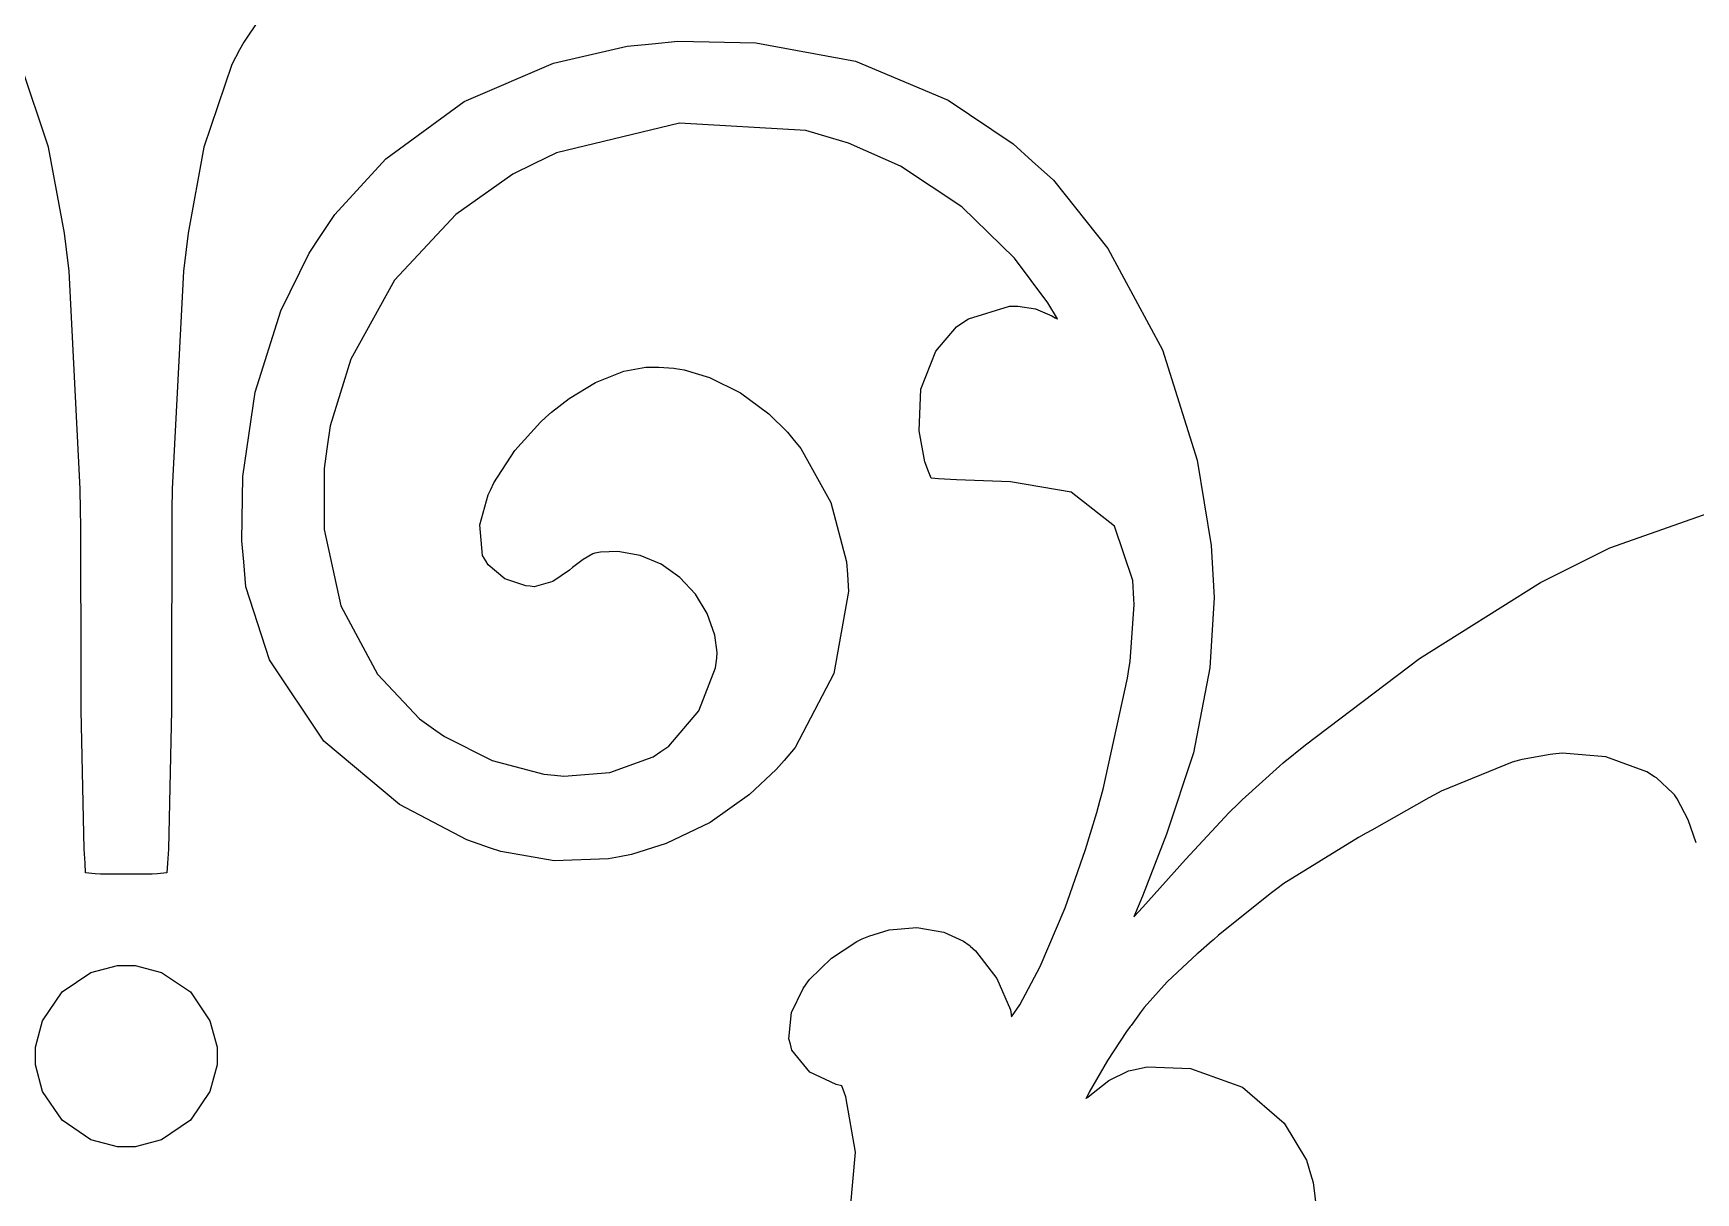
# Model space of a CAD drawing. Extents: x 0 to 1426, y 0 to 829.
# Drawn here: x 777.9 to 832.8, y 115.2 to 153.6 of the extents above; entities that cross this region are included whole.
import ezdxf

# ---------------------------------------------------------------- set-up
doc = ezdxf.new("R2010")
doc.units = 0
doc.layers.get('0').update_dxf_attribs({"linetype": 'CONTINUOUS'})

msp = doc.modelspace()

# ---------------------------------------------------------------- linework, layer by layer
at = {"color": 0}
for p, q in [((786.486, 155.765), (784.832, 153.278)), ((786.486, 155.765), (784.832, 153.278)), ((784.691, 153.02), (784.433, 152.543)), ((784.691, 153.02), (784.433, 152.543)), ((784.832, 153.278), (784.691, 153.02)), ((784.832, 153.278), (784.691, 153.02)), ((795.069, 152.583), (797.504, 153.143)), ((795.069, 152.583), (797.504, 153.143)), ((797.504, 153.143), (798.329, 153.223)), ((797.504, 153.143), (798.329, 153.223)), ((798.329, 153.223), (799.179, 153.307)), ((798.329, 153.223), (799.179, 153.307)), ((799.179, 153.307), (801.758, 153.257)), ((799.179, 153.307), (801.758, 153.257)), ((801.758, 153.257), (805.042, 152.649)), ((801.758, 153.257), (805.042, 152.649)), ((778.372, 149.809), (777.455, 152.543)), ((778.372, 149.809), (777.455, 152.543)), ((784.433, 152.543), (783.512, 149.809)), ((784.433, 152.543), (783.512, 149.809)), ((792.11, 151.321), (795.069, 152.583)), ((792.11, 151.321), (795.069, 152.583)), ((805.042, 152.649), (808.112, 151.36)), ((805.042, 152.649), (808.112, 151.36)), ((789.52, 149.426), (792.11, 151.321)), ((789.52, 149.426), (792.11, 151.321)), ((808.112, 151.36), (810.26, 149.922)), ((808.112, 151.36), (810.26, 149.922)), ((799.232, 150.599), (795.165, 149.623)), ((799.232, 150.599), (795.165, 149.623)), ((803.409, 150.352), (799.232, 150.599)), ((803.409, 150.352), (799.232, 150.599)), ((804.217, 150.113), (803.409, 150.352)), ((804.217, 150.113), (803.409, 150.352)), ((804.813, 149.938), (804.217, 150.113)), ((804.813, 149.938), (804.217, 150.113)), ((778.902, 146.958), (778.372, 149.809)), ((778.902, 146.958), (778.372, 149.809)), ((783.512, 149.809), (782.987, 146.958)), ((783.512, 149.809), (782.987, 146.958)), ((795.165, 149.623), (794.41, 149.25)), ((795.165, 149.623), (794.41, 149.25)), ((806.531, 149.174), (804.813, 149.938)), ((806.531, 149.174), (804.813, 149.938)), ((810.26, 149.922), (810.892, 149.348)), ((810.26, 149.922), (810.892, 149.348)), ((787.834, 147.575), (789.52, 149.426)), ((787.834, 147.575), (789.52, 149.426)), ((794.41, 149.25), (793.725, 148.913)), ((794.41, 149.25), (793.725, 148.913)), ((808.563, 147.837), (806.531, 149.174)), ((808.563, 147.837), (806.531, 149.174)), ((810.892, 149.348), (811.59, 148.71)), ((810.892, 149.348), (811.59, 148.71)), ((793.725, 148.913), (791.838, 147.58)), ((793.725, 148.913), (791.838, 147.58)), ((811.59, 148.71), (813.389, 146.461)), ((811.59, 148.71), (813.389, 146.461)), ((810.299, 146.141), (808.563, 147.837)), ((810.299, 146.141), (808.563, 147.837)), ((787.379, 146.886), (787.834, 147.575)), ((787.379, 146.886), (787.834, 147.575)), ((791.838, 147.58), (789.806, 145.407)), ((791.838, 147.58), (789.806, 145.407)), ((778.965, 146.424), (778.902, 146.958)), ((778.965, 146.424), (778.902, 146.958)), ((782.987, 146.958), (782.92, 146.424)), ((782.987, 146.958), (782.92, 146.424)), ((786.991, 146.301), (787.379, 146.886)), ((786.991, 146.301), (787.379, 146.886)), ((779.053, 145.712), (778.965, 146.424)), ((779.053, 145.712), (778.965, 146.424)), ((782.92, 146.424), (782.832, 145.712)), ((782.92, 146.424), (782.832, 145.712)), ((786.056, 144.395), (786.991, 146.301)), ((786.056, 144.395), (786.991, 146.301)), ((813.389, 146.461), (815.195, 143.109)), ((813.389, 146.461), (815.195, 143.109)), ((779.424, 138.509), (779.053, 145.712)), ((779.424, 138.509), (779.053, 145.712)), ((782.832, 145.712), (782.465, 138.509)), ((782.832, 145.712), (782.465, 138.509)), ((811.41, 144.657), (810.299, 146.141)), ((811.41, 144.657), (810.299, 146.141)), ((789.806, 145.407), (788.367, 142.801)), ((789.806, 145.407), (788.367, 142.801)), ((808.785, 144.133), (810.137, 144.546)), ((808.785, 144.133), (810.137, 144.546)), ((810.137, 144.546), (810.281, 144.549)), ((810.137, 144.546), (810.281, 144.549)), ((810.281, 144.549), (810.408, 144.552)), ((810.281, 144.549), (810.408, 144.552)), ((810.408, 144.552), (810.994, 144.457)), ((810.408, 144.552), (810.994, 144.457)), ((811.72, 144.126), (811.41, 144.657)), ((811.72, 144.126), (811.41, 144.657)), ((785.199, 141.709), (786.056, 144.395)), ((785.199, 141.709), (786.056, 144.395)), ((808.383, 143.866), (808.665, 144.052)), ((808.383, 143.866), (808.665, 144.052)), ((808.665, 144.052), (808.785, 144.133)), ((808.665, 144.052), (808.785, 144.133)), ((810.994, 144.457), (811.541, 144.231)), ((810.994, 144.457), (811.541, 144.231)), ((811.541, 144.231), (811.65, 144.168)), ((811.541, 144.231), (811.65, 144.168)), ((811.65, 144.168), (811.653, 144.165)), ((811.65, 144.168), (811.653, 144.165)), ((811.653, 144.165), (811.713, 144.131)), ((811.653, 144.165), (811.713, 144.131)), ((811.713, 144.131), (811.72, 144.126)), ((811.713, 144.131), (811.72, 144.126)), ((807.702, 143.062), (808.383, 143.866)), ((807.702, 143.062), (808.383, 143.866)), ((807.212, 141.801), (807.702, 143.062)), ((807.212, 141.801), (807.702, 143.062)), ((815.195, 143.109), (816.342, 139.462)), ((815.195, 143.109), (816.342, 139.462)), ((788.367, 142.801), (787.682, 140.59)), ((788.367, 142.801), (787.682, 140.59)), ((796.449, 142.03), (797.387, 142.398)), ((796.449, 142.03), (797.387, 142.398)), ((797.387, 142.398), (798.121, 142.537)), ((797.387, 142.398), (798.121, 142.537)), ((798.121, 142.537), (798.364, 142.537)), ((798.121, 142.537), (798.364, 142.537)), ((798.364, 142.537), (798.548, 142.537)), ((798.364, 142.537), (798.548, 142.537)), ((798.548, 142.537), (799.038, 142.495)), ((798.548, 142.537), (799.038, 142.495)), ((799.038, 142.495), (799.102, 142.485)), ((799.038, 142.495), (799.102, 142.485)), ((799.102, 142.485), (799.384, 142.444)), ((799.102, 142.485), (799.384, 142.444)), ((799.384, 142.444), (800.216, 142.193)), ((799.384, 142.444), (800.216, 142.193)), ((795.581, 141.502), (796.449, 142.03)), ((795.581, 141.502), (796.449, 142.03)), ((800.216, 142.193), (801.25, 141.68)), ((800.216, 142.193), (801.25, 141.68)), ((807.148, 140.426), (807.212, 141.801)), ((807.148, 140.426), (807.212, 141.801)), ((784.797, 138.913), (785.199, 141.709)), ((784.797, 138.913), (785.199, 141.709)), ((794.995, 141.048), (795.581, 141.502)), ((794.995, 141.048), (795.581, 141.502)), ((801.25, 141.68), (802.178, 140.99)), ((801.25, 141.68), (802.178, 140.99)), ((793.785, 139.772), (794.632, 140.718)), ((793.785, 139.772), (794.632, 140.718)), ((794.632, 140.718), (794.812, 140.883)), ((794.632, 140.718), (794.812, 140.883)), ((794.812, 140.883), (794.995, 141.048)), ((794.812, 140.883), (794.995, 141.048)), ((802.178, 140.99), (802.795, 140.382)), ((802.178, 140.99), (802.795, 140.382)), ((787.682, 140.59), (787.576, 139.837)), ((787.682, 140.59), (787.576, 139.837)), ((802.795, 140.382), (802.979, 140.16)), ((802.795, 140.382), (802.979, 140.16)), ((802.979, 140.16), (803.24, 139.847)), ((802.979, 140.16), (803.24, 139.847)), ((807.339, 139.404), (807.148, 140.426)), ((807.339, 139.404), (807.148, 140.426)), ((787.576, 139.837), (787.481, 139.179)), ((787.576, 139.837), (787.481, 139.179)), ((793.094, 138.709), (793.785, 139.772)), ((793.094, 138.709), (793.785, 139.772)), ((803.24, 139.847), (804.231, 138.063)), ((803.24, 139.847), (804.231, 138.063)), ((787.481, 139.179), (787.488, 137.165)), ((787.481, 139.179), (787.488, 137.165)), ((807.463, 139.085), (807.339, 139.404)), ((807.463, 139.085), (807.339, 139.404)), ((807.547, 138.859), (807.463, 139.085)), ((807.547, 138.859), (807.463, 139.085)), ((816.342, 139.462), (816.804, 136.631)), ((816.342, 139.462), (816.804, 136.631)), ((779.431, 137.793), (779.424, 138.509)), ((779.431, 137.793), (779.424, 138.509)), ((782.465, 138.509), (782.454, 137.793)), ((782.465, 138.509), (782.454, 137.793)), ((784.768, 136.792), (784.797, 138.913)), ((784.768, 136.792), (784.797, 138.913)), ((792.907, 138.311), (792.988, 138.486)), ((792.907, 138.311), (792.988, 138.486)), ((792.988, 138.486), (793.094, 138.709)), ((792.988, 138.486), (793.094, 138.709)), ((807.791, 138.844), (807.547, 138.859)), ((807.791, 138.844), (807.547, 138.859)), ((808.383, 138.81), (807.791, 138.844)), ((808.383, 138.81), (807.791, 138.844)), ((810.168, 138.746), (808.383, 138.81)), ((810.168, 138.746), (808.383, 138.81)), ((812.179, 138.396), (810.168, 138.746)), ((812.179, 138.396), (810.168, 138.746)), ((792.628, 137.316), (792.907, 138.311)), ((792.628, 137.316), (792.907, 138.311)), ((804.231, 138.063), (804.753, 136.091)), ((804.231, 138.063), (804.753, 136.091)), ((813.608, 137.276), (812.179, 138.396)), ((813.608, 137.276), (812.179, 138.396)), ((829.984, 136.555), (834.556, 138.176)), ((829.984, 136.555), (834.556, 138.176)), ((779.438, 137.282), (779.431, 137.793)), ((779.438, 137.282), (779.431, 137.793)), ((782.454, 137.793), (782.447, 137.282)), ((782.454, 137.793), (782.447, 137.282)), ((779.448, 132.164), (779.438, 137.282)), ((779.448, 132.164), (779.438, 137.282)), ((782.447, 137.282), (782.436, 132.164)), ((782.447, 137.282), (782.436, 132.164)), ((787.488, 137.165), (788.035, 134.638)), ((787.488, 137.165), (788.035, 134.638)), ((792.723, 136.31), (792.628, 137.316)), ((792.723, 136.31), (792.628, 137.316)), ((814.218, 135.475), (813.608, 137.276)), ((814.218, 135.475), (813.608, 137.276)), ((784.828, 136.091), (784.768, 136.792)), ((784.828, 136.091), (784.768, 136.792)), ((792.829, 136.13), (792.723, 136.31)), ((792.829, 136.13), (792.723, 136.31)), ((796.368, 136.365), (796.043, 136.179)), ((796.368, 136.365), (796.043, 136.179)), ((796.428, 136.378), (796.368, 136.365)), ((796.428, 136.378), (796.368, 136.365)), ((796.615, 136.416), (796.428, 136.378)), ((796.615, 136.416), (796.428, 136.378)), ((797.193, 136.435), (796.615, 136.416)), ((797.193, 136.435), (796.615, 136.416)), ((797.934, 136.306), (797.193, 136.435)), ((797.934, 136.306), (797.193, 136.435)), ((798.622, 136.014), (797.934, 136.306)), ((798.622, 136.014), (797.934, 136.306)), ((816.804, 136.631), (816.857, 135.682)), ((816.804, 136.631), (816.857, 135.682)), ((828.548, 135.84), (829.984, 136.555)), ((828.548, 135.84), (829.984, 136.555)), ((784.899, 135.272), (784.828, 136.091)), ((784.899, 135.272), (784.828, 136.091)), ((792.907, 135.996), (792.829, 136.13)), ((792.907, 135.996), (792.829, 136.13)), ((793.454, 135.535), (792.907, 135.996)), ((793.454, 135.535), (792.907, 135.996)), ((795.595, 135.824), (795.048, 135.449)), ((795.595, 135.824), (795.048, 135.449)), ((795.697, 135.905), (795.595, 135.824)), ((795.697, 135.905), (795.595, 135.824)), ((795.74, 135.942), (795.697, 135.905)), ((795.74, 135.942), (795.697, 135.905)), ((796.043, 136.179), (795.74, 135.942)), ((796.043, 136.179), (795.74, 135.942)), ((799.239, 135.581), (798.622, 136.014)), ((799.239, 135.581), (798.622, 136.014)), ((804.753, 136.091), (804.778, 135.683)), ((804.753, 136.091), (804.778, 135.683)), ((827.694, 135.417), (828.548, 135.84)), ((827.694, 135.417), (828.548, 135.84)), ((785.678, 132.861), (784.899, 135.272)), ((785.678, 132.861), (784.899, 135.272)), ((794.145, 135.307), (793.454, 135.535)), ((794.145, 135.307), (793.454, 135.535)), ((794.293, 135.289), (794.145, 135.307)), ((794.293, 135.289), (794.145, 135.307)), ((794.431, 135.271), (794.293, 135.289)), ((794.431, 135.271), (794.293, 135.289)), ((795.048, 135.449), (794.431, 135.271)), ((795.048, 135.449), (794.431, 135.271)), ((799.754, 135.031), (799.239, 135.581)), ((799.754, 135.031), (799.239, 135.581)), ((804.778, 135.683), (804.813, 135.118)), ((804.778, 135.683), (804.813, 135.118)), ((814.25, 134.864), (814.218, 135.475)), ((814.25, 134.864), (814.218, 135.475)), ((816.857, 135.682), (816.903, 134.914)), ((816.857, 135.682), (816.903, 134.914)), ((823.694, 132.903), (827.694, 135.417)), ((823.694, 132.903), (827.694, 135.417)), ((788.035, 134.638), (789.249, 132.384)), ((788.035, 134.638), (789.249, 132.384)), ((800.149, 134.388), (799.754, 135.031)), ((800.149, 134.388), (799.754, 135.031)), ((804.813, 135.118), (804.33, 132.405)), ((804.813, 135.118), (804.33, 132.405)), ((814.126, 132.796), (814.26, 134.687)), ((814.126, 132.796), (814.26, 134.687)), ((814.26, 134.687), (814.25, 134.864)), ((814.26, 134.687), (814.25, 134.864)), ((816.903, 134.914), (816.765, 132.592)), ((816.903, 134.914), (816.765, 132.592)), ((800.393, 133.672), (800.149, 134.388)), ((800.393, 133.672), (800.149, 134.388)), ((800.47, 133.099), (800.393, 133.672)), ((800.47, 133.099), (800.393, 133.672)), ((800.467, 132.909), (800.47, 133.099)), ((800.467, 132.909), (800.47, 133.099)), ((787.471, 130.168), (785.678, 132.861)), ((787.471, 130.168), (785.678, 132.861)), ((799.864, 131.167), (800.417, 132.595)), ((799.864, 131.167), (800.417, 132.595)), ((800.417, 132.595), (800.467, 132.909)), ((800.417, 132.595), (800.467, 132.909)), ((814.042, 132.249), (814.098, 132.618)), ((814.042, 132.249), (814.098, 132.618)), ((814.098, 132.618), (814.126, 132.796)), ((814.098, 132.618), (814.126, 132.796)), ((816.765, 132.592), (816.215, 129.784)), ((816.765, 132.592), (816.215, 129.784)), ((819.926, 130.044), (823.694, 132.903)), ((819.926, 130.044), (823.694, 132.903)), ((779.452, 131.651), (779.448, 132.164)), ((779.452, 131.651), (779.448, 132.164)), ((782.436, 132.164), (782.436, 131.651)), ((782.436, 132.164), (782.436, 131.651)), ((789.249, 132.384), (790.631, 130.905)), ((789.249, 132.384), (790.631, 130.905)), ((804.33, 132.405), (803.053, 129.962)), ((804.33, 132.405), (803.053, 129.962)), ((813.234, 128.585), (814.042, 132.249)), ((813.234, 128.585), (814.042, 132.249)), ((779.455, 131.192), (779.452, 131.651)), ((779.455, 131.192), (779.452, 131.651)), ((782.436, 131.651), (782.433, 131.192)), ((782.436, 131.651), (782.433, 131.192)), ((779.554, 126.594), (779.455, 131.192)), ((779.554, 126.594), (779.455, 131.192)), ((782.433, 131.192), (782.334, 126.594)), ((782.433, 131.192), (782.334, 126.594)), ((790.631, 130.905), (791.175, 130.524)), ((790.631, 130.905), (791.175, 130.524)), ((798.879, 130.006), (799.864, 131.167)), ((798.879, 130.006), (799.864, 131.167)), ((791.175, 130.524), (791.46, 130.321)), ((791.175, 130.524), (791.46, 130.321)), ((791.46, 130.321), (793.037, 129.526)), ((791.46, 130.321), (793.037, 129.526)), ((789.979, 128.072), (787.471, 130.168)), ((789.979, 128.072), (787.471, 130.168)), ((798.354, 129.653), (798.611, 129.825)), ((798.354, 129.653), (798.611, 129.825)), ((798.611, 129.825), (798.879, 130.006)), ((798.611, 129.825), (798.879, 130.006)), ((803.053, 129.962), (802.686, 129.53)), ((803.053, 129.962), (802.686, 129.53)), ((816.215, 129.784), (815.333, 127.095)), ((816.215, 129.784), (815.333, 127.095)), ((819.189, 129.446), (819.926, 130.044)), ((819.189, 129.446), (819.926, 130.044)), ((828.012, 129.73), (827.088, 129.562)), ((828.012, 129.73), (827.088, 129.562)), ((828.103, 129.74), (828.012, 129.73)), ((828.103, 129.74), (828.012, 129.73)), ((828.403, 129.77), (828.103, 129.74)), ((828.403, 129.77), (828.103, 129.74)), ((829.846, 129.654), (828.403, 129.77)), ((829.846, 129.654), (828.403, 129.77)), ((793.037, 129.526), (794.745, 129.071)), ((793.037, 129.526), (794.745, 129.071)), ((796.925, 129.132), (798.354, 129.653)), ((796.925, 129.132), (798.354, 129.653)), ((802.428, 129.226), (801.546, 128.4)), ((802.428, 129.226), (801.546, 128.4)), ((802.686, 129.53), (802.428, 129.226)), ((802.686, 129.53), (802.428, 129.226)), ((817.827, 128.227), (819.058, 129.341)), ((817.827, 128.227), (819.058, 129.341)), ((819.058, 129.341), (819.189, 129.446)), ((819.058, 129.341), (819.189, 129.446)), ((826.752, 129.476), (824.406, 128.514)), ((826.752, 129.476), (824.406, 128.514)), ((826.999, 129.538), (826.752, 129.476)), ((826.999, 129.538), (826.752, 129.476)), ((827.088, 129.562), (826.999, 129.538)), ((827.088, 129.562), (826.999, 129.538)), ((831.201, 129.154), (829.846, 129.654)), ((831.201, 129.154), (829.846, 129.654)), ((831.458, 128.991), (831.201, 129.154)), ((831.458, 128.991), (831.201, 129.154)), ((794.745, 129.071), (795.098, 129.038)), ((794.745, 129.071), (795.098, 129.038)), ((795.098, 129.038), (795.401, 129.01)), ((795.098, 129.038), (795.401, 129.01)), ((795.401, 129.01), (796.925, 129.132)), ((795.401, 129.01), (796.925, 129.132)), ((831.522, 128.951), (831.458, 128.991)), ((831.522, 128.951), (831.458, 128.991)), ((832.069, 128.451), (831.522, 128.951)), ((832.069, 128.451), (831.522, 128.951)), ((792.198, 126.902), (789.979, 128.072)), ((792.198, 126.902), (789.979, 128.072)), ((801.546, 128.4), (800.238, 127.474)), ((801.546, 128.4), (800.238, 127.474)), ((813.022, 127.813), (813.139, 128.224)), ((813.022, 127.813), (813.139, 128.224)), ((813.139, 128.224), (813.234, 128.585)), ((813.139, 128.224), (813.234, 128.585)), ((817.404, 127.812), (817.707, 128.109)), ((817.404, 127.812), (817.707, 128.109)), ((817.707, 128.109), (817.827, 128.227)), ((817.707, 128.109), (817.827, 128.227)), ((823.994, 128.295), (822.117, 127.228)), ((823.994, 128.295), (822.117, 127.228)), ((824.184, 128.396), (823.994, 128.295)), ((824.184, 128.396), (823.994, 128.295)), ((824.406, 128.514), (824.184, 128.396)), ((824.406, 128.514), (824.184, 128.396)), ((832.115, 128.39), (832.069, 128.451)), ((832.115, 128.39), (832.069, 128.451)), ((832.21, 128.266), (832.115, 128.39)), ((832.21, 128.266), (832.115, 128.39)), ((832.573, 127.564), (832.21, 128.266)), ((832.573, 127.564), (832.21, 128.266)), ((812.648, 126.587), (813.022, 127.813)), ((812.648, 126.587), (813.022, 127.813)), ((815.961, 126.255), (817.404, 127.812)), ((815.961, 126.255), (817.404, 127.812)), ((832.834, 126.81), (832.573, 127.564)), ((832.834, 126.81), (832.573, 127.564)), ((800.238, 127.474), (798.791, 126.78)), ((800.238, 127.474), (798.791, 126.78)), ((815.333, 127.095), (814.529, 125.045)), ((815.333, 127.095), (814.529, 125.045)), ((821.672, 126.983), (819.21, 125.462)), ((821.672, 126.983), (819.21, 125.462)), ((821.93, 127.123), (821.672, 126.983)), ((821.93, 127.123), (821.672, 126.983)), ((822.117, 127.228), (821.93, 127.123)), ((822.117, 127.228), (821.93, 127.123)), ((779.579, 126.135), (779.554, 126.594)), ((779.579, 126.135), (779.554, 126.594)), ((782.334, 126.594), (782.306, 126.135)), ((782.334, 126.594), (782.306, 126.135)), ((792.977, 126.632), (792.198, 126.902)), ((792.977, 126.632), (792.198, 126.902)), ((793.323, 126.515), (792.977, 126.632)), ((793.323, 126.515), (792.977, 126.632)), ((795.091, 126.209), (793.323, 126.515)), ((795.091, 126.209), (793.323, 126.515)), ((797.638, 126.417), (797.246, 126.343)), ((797.638, 126.417), (797.246, 126.343)), ((798.791, 126.78), (797.638, 126.417)), ((798.791, 126.78), (797.638, 126.417)), ((811.978, 124.656), (812.648, 126.587)), ((811.978, 124.656), (812.648, 126.587)), ((779.597, 125.816), (779.579, 126.135)), ((779.597, 125.816), (779.579, 126.135)), ((782.306, 126.135), (782.288, 125.816)), ((782.306, 126.135), (782.288, 125.816)), ((796.886, 126.275), (795.091, 126.209)), ((796.886, 126.275), (795.091, 126.209)), ((797.246, 126.343), (796.886, 126.275)), ((797.246, 126.343), (796.886, 126.275)), ((814.543, 124.674), (815.961, 126.255)), ((814.543, 124.674), (815.961, 126.255)), ((779.914, 125.783), (779.597, 125.816)), ((779.914, 125.783), (779.597, 125.816)), ((780.087, 125.765), (779.914, 125.783)), ((780.087, 125.765), (779.914, 125.783)), ((781.798, 125.765), (780.087, 125.765)), ((781.798, 125.765), (780.087, 125.765)), ((781.971, 125.783), (781.798, 125.765)), ((781.971, 125.783), (781.798, 125.765)), ((782.288, 125.816), (781.971, 125.783)), ((782.288, 125.816), (781.971, 125.783)), ((819.21, 125.462), (818.977, 125.288)), ((819.21, 125.462), (818.977, 125.288)), ((814.529, 125.045), (814.253, 124.364)), ((814.529, 125.045), (814.253, 124.364)), ((818.794, 125.156), (817.051, 123.748)), ((818.794, 125.156), (817.051, 123.748)), ((818.977, 125.288), (818.794, 125.156)), ((818.977, 125.288), (818.794, 125.156)), ((811.153, 122.718), (811.978, 124.656)), ((811.153, 122.718), (811.978, 124.656)), ((814.253, 124.364), (814.543, 124.674)), ((814.253, 124.364), (814.543, 124.674)), ((805.272, 123.627), (805.483, 123.724)), ((805.272, 123.627), (805.483, 123.724)), ((805.483, 123.724), (806.161, 123.928)), ((805.483, 123.724), (806.161, 123.928)), ((806.161, 123.928), (807.071, 124.012)), ((806.161, 123.928), (807.071, 124.012)), ((807.071, 124.012), (807.963, 123.853)), ((807.071, 124.012), (807.963, 123.853)), ((807.963, 123.853), (808.612, 123.558)), ((807.963, 123.853), (808.612, 123.558)), ((817.051, 123.748), (816.882, 123.603)), ((817.051, 123.748), (816.882, 123.603)), ((804.249, 122.995), (805.092, 123.545)), ((804.249, 122.995), (805.092, 123.545)), ((805.092, 123.545), (805.272, 123.627)), ((805.092, 123.545), (805.272, 123.627)), ((808.612, 123.558), (808.803, 123.421)), ((808.612, 123.558), (808.803, 123.421)), ((808.803, 123.421), (808.824, 123.407)), ((808.803, 123.421), (808.824, 123.407)), ((808.824, 123.407), (808.842, 123.391)), ((808.824, 123.407), (808.842, 123.391)), ((808.842, 123.391), (809.011, 123.234)), ((808.842, 123.391), (809.011, 123.234)), ((809.011, 123.234), (809.72, 122.324)), ((809.011, 123.234), (809.72, 122.324)), ((816.342, 123.135), (816.183, 122.994)), ((816.342, 123.135), (816.183, 122.994)), ((816.384, 123.174), (816.342, 123.135)), ((816.384, 123.174), (816.342, 123.135)), ((816.836, 123.566), (816.384, 123.174)), ((816.836, 123.566), (816.384, 123.174)), ((816.882, 123.603), (816.836, 123.566)), ((816.882, 123.603), (816.836, 123.566)), ((779.776, 122.519), (780.651, 122.753)), ((779.776, 122.519), (780.651, 122.753)), ((780.651, 122.753), (780.944, 122.753)), ((780.651, 122.753), (780.944, 122.753)), ((780.944, 122.753), (781.233, 122.753)), ((780.944, 122.753), (781.233, 122.753)), ((781.233, 122.753), (782.112, 122.519)), ((781.233, 122.753), (782.112, 122.519)), ((803.529, 122.291), (804.249, 122.995)), ((803.529, 122.291), (804.249, 122.995)), ((810.479, 121.448), (811.153, 122.718)), ((810.479, 121.448), (811.153, 122.718)), ((816.183, 122.994), (815.354, 122.207)), ((816.183, 122.994), (815.354, 122.207)), ((778.82, 121.875), (779.776, 122.519)), ((778.82, 121.875), (779.776, 122.519)), ((782.112, 122.519), (783.064, 121.875)), ((782.112, 122.519), (783.064, 121.875)), ((803.314, 121.992), (803.413, 122.131)), ((803.314, 121.992), (803.413, 122.131)), ((803.413, 122.131), (803.529, 122.291)), ((803.413, 122.131), (803.529, 122.291)), ((809.72, 122.324), (810.168, 121.283)), ((809.72, 122.324), (810.168, 121.283)), ((815.354, 122.207), (814.589, 121.361)), ((815.354, 122.207), (814.589, 121.361)), ((778.178, 120.922), (778.82, 121.875)), ((778.178, 120.922), (778.82, 121.875)), ((783.064, 121.875), (783.706, 120.922)), ((783.064, 121.875), (783.706, 120.922)), ((802.929, 121.192), (803.314, 121.992)), ((802.929, 121.192), (803.314, 121.992)), ((777.946, 120.045), (778.178, 120.922)), ((777.946, 120.045), (778.178, 120.922)), ((783.706, 120.922), (783.943, 120.045)), ((783.706, 120.922), (783.943, 120.045)), ((802.848, 120.323), (802.929, 121.192)), ((802.848, 120.323), (802.929, 121.192)), ((810.168, 121.283), (810.207, 121.058)), ((810.168, 121.283), (810.207, 121.058)), ((810.207, 121.058), (810.479, 121.448)), ((810.207, 121.058), (810.479, 121.448)), ((814.433, 121.153), (814.155, 120.77)), ((814.433, 121.153), (814.155, 120.77)), ((814.462, 121.19), (814.433, 121.153)), ((814.462, 121.19), (814.433, 121.153)), ((814.589, 121.361), (814.462, 121.19)), ((814.589, 121.361), (814.462, 121.19)), ((814.01, 120.563), (813.372, 119.605)), ((814.01, 120.563), (813.372, 119.605)), ((814.13, 120.731), (814.01, 120.563)), ((814.13, 120.731), (814.01, 120.563)), ((814.155, 120.77), (814.13, 120.731)), ((814.155, 120.77), (814.13, 120.731)), ((777.946, 119.753), (777.946, 120.045)), ((777.946, 119.753), (777.946, 120.045)), ((783.943, 120.045), (783.943, 119.753)), ((783.943, 120.045), (783.943, 119.753)), ((802.894, 120.148), (802.848, 120.323)), ((802.894, 120.148), (802.848, 120.323)), ((802.947, 119.949), (802.894, 120.148)), ((802.947, 119.949), (802.894, 120.148)), ((803.54, 119.228), (802.947, 119.949)), ((803.54, 119.228), (802.947, 119.949)), ((777.946, 119.462), (777.946, 119.753)), ((777.946, 119.462), (777.946, 119.753)), ((778.178, 118.586), (777.946, 119.462)), ((778.178, 118.586), (777.946, 119.462)), ((783.943, 119.462), (783.706, 118.586)), ((783.943, 119.462), (783.706, 118.586)), ((783.943, 119.753), (783.943, 119.462)), ((783.943, 119.753), (783.943, 119.462)), ((813.372, 119.605), (812.768, 118.566)), ((813.372, 119.605), (812.768, 118.566)), ((813.417, 118.944), (814.067, 119.268)), ((813.417, 118.944), (814.067, 119.268)), ((814.067, 119.268), (814.239, 119.302)), ((814.067, 119.268), (814.239, 119.302)), ((814.239, 119.302), (814.691, 119.396)), ((814.239, 119.302), (814.691, 119.396)), ((814.691, 119.396), (816.123, 119.342)), ((814.691, 119.396), (816.123, 119.342)), ((816.123, 119.342), (817.838, 118.725)), ((816.123, 119.342), (817.838, 118.725)), ((804.407, 118.814), (803.54, 119.228)), ((804.407, 118.814), (803.54, 119.228)), ((804.594, 118.768), (804.407, 118.814)), ((804.594, 118.768), (804.407, 118.814)), ((804.728, 118.407), (804.594, 118.768)), ((804.728, 118.407), (804.594, 118.768)), ((812.849, 118.495), (813.417, 118.944)), ((812.849, 118.495), (813.417, 118.944)), ((817.838, 118.725), (819.213, 117.537)), ((817.838, 118.725), (819.213, 117.537)), ((778.82, 117.632), (778.178, 118.586)), ((778.82, 117.632), (778.178, 118.586)), ((783.706, 118.586), (783.064, 117.632)), ((783.706, 118.586), (783.064, 117.632)), ((805.053, 116.582), (804.728, 118.407)), ((805.053, 116.582), (804.728, 118.407)), ((812.768, 118.566), (812.669, 118.358)), ((812.768, 118.566), (812.669, 118.358)), ((812.669, 118.358), (812.673, 118.363)), ((812.669, 118.358), (812.673, 118.363)), ((812.673, 118.363), (812.715, 118.394)), ((812.673, 118.363), (812.715, 118.394)), ((812.715, 118.394), (812.722, 118.397)), ((812.715, 118.394), (812.722, 118.397)), ((812.722, 118.397), (812.849, 118.495)), ((812.722, 118.397), (812.849, 118.495)), ((779.776, 116.99), (778.82, 117.632)), ((779.776, 116.99), (778.82, 117.632)), ((783.064, 117.632), (782.112, 116.99)), ((783.064, 117.632), (782.112, 116.99)), ((819.213, 117.537), (819.954, 116.309)), ((819.213, 117.537), (819.954, 116.309)), ((780.651, 116.753), (779.776, 116.99)), ((780.651, 116.753), (779.776, 116.99)), ((780.944, 116.753), (780.651, 116.753)), ((780.944, 116.753), (780.651, 116.753)), ((781.233, 116.753), (780.944, 116.753)), ((781.233, 116.753), (780.944, 116.753)), ((782.112, 116.99), (781.233, 116.753)), ((782.112, 116.99), (781.233, 116.753)), ((804.884, 114.733), (805.053, 116.582)), ((804.884, 114.733), (805.053, 116.582)), ((819.954, 116.309), (820.088, 115.866)), ((819.954, 116.309), (820.088, 115.866)), ((820.088, 115.866), (820.177, 115.579)), ((820.088, 115.866), (820.177, 115.579)), ((820.177, 115.579), (820.289, 114.672)), ((820.177, 115.579), (820.289, 114.672))]:
    msp.add_line(p, q, dxfattribs=at)

doc.saveas('drawing.dxf')
